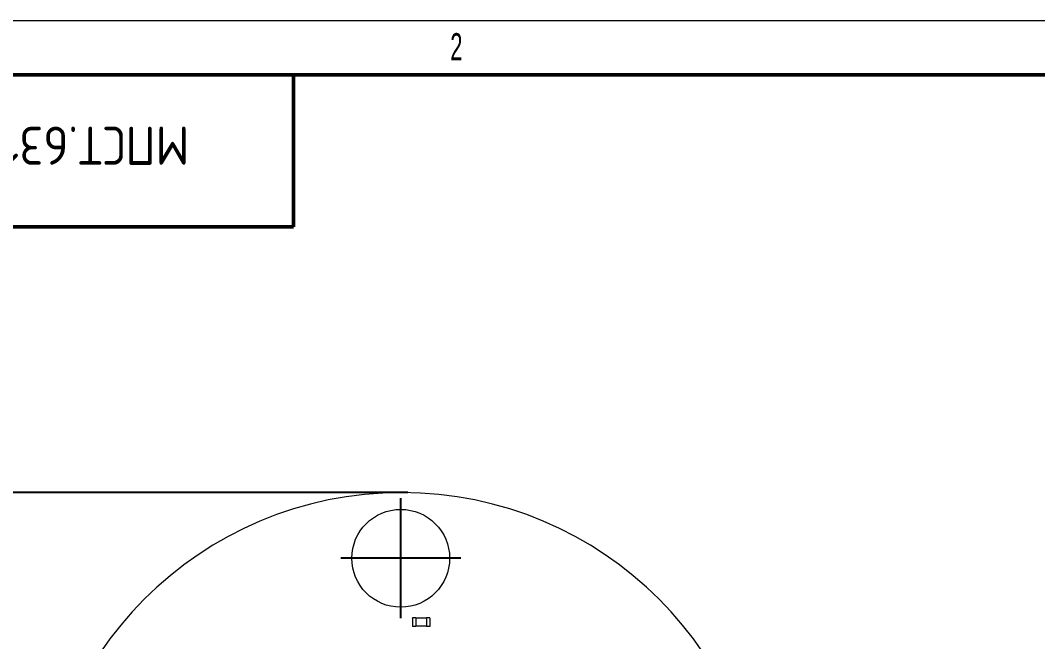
# Model space of a CAD drawing. Header units: millimetres. Extents: x 0 to 420, y 0 to 297.
# Drawn here: x 64.9 to 158.5, y 239.9 to 297 of the extents above; entities that cross this region are included whole.
import ezdxf

# ---------------------------------------------------------------- set-up
doc = ezdxf.new("R2010")
doc.units = ezdxf.units.MM
doc.header["$PDSIZE"] = -1
doc.layers.add('ОСНОВНОЙ', color=7, linetype='Continuous', lineweight=25)
doc.styles.add('SLDTEXTSTYLE2', font='TXT', dxfattribs={"width": 0.605})
doc.styles.add('СПДС', font='isocpeur.ttf', dxfattribs={"width": 0.9})
doc.dimstyles.new('ISO-25', dxfattribs={"dimtxt": 2.5, "dimasz": 2.5, "dimexe": 1.25, "dimexo": 0.625, "dimtad": 1, "dimtxsty": 'Standard', "dimcen": 2.5, "dimadec": 0, "dimazin": 0, "dimtfac": 1, "dimtmove": 0, "dimatfit": 3, "dimfxl": 1, "dimarcsym": 0})

# ---------------------------------------------------------------- blocks, each defined once
blk = doc.blocks.new('*D36')
at = {"color": 0, "lineweight": -2, "transparency": 16777216}
for p, q in [((100.511, 253.572), (44.631, 253.572)), ((45.631, 251.072), (45.631, 222.49)), ((45.631, 183.416), (45.631, 211.998)), ((99.991, 180.916), (44.631, 180.916))]:
    blk.add_line(p, q, dxfattribs=at)
at = {"color": 0, "transparency": 16777216}
for points in [[(45.214, 251.072), (46.048, 251.072), (45.631, 253.572)], [(45.214, 183.416), (46.048, 183.416), (45.631, 180.916)]]:
    blk.add_solid(points, dxfattribs=at)
at = {"layer": 'Defpoints', "color": 0, "transparency": 16777216}
for p in [(45.631, 253.572), (100.521, 253.572), (100.001, 180.916)]:
    blk.add_point(p, dxfattribs=at)
at = {"color": 0, "transparency": 16777216, "insert": (45.631, 217.244), "char_height": 3.5, "attachment_point": 5, "style": 'СПДС'}
blk.add_mtext('72,66{\\fArial|b0|i0|c204|p34;\\H1.08333x;*}', dxfattribs=at)
blk = doc.blocks.new('A$Ce8c5e3c3')
at = {"color": 0, "linetype": 'Continuous', "lineweight": 0}
for p, q in [((150.75, -49.1), (150.45, -49.1)), ((150.45, -49.13), (150.45, -49.1)), ((150.45, -49.13), (150.45, -49.87)), ((150.75, -49.13), (150.75, -49.1)), ((151.75, -49.13), (150.75, -49.13)), ((150.75, -49.13), (150.75, -49.87)), ((152.05, -49.1), (151.75, -49.1)), ((151.75, -49.13), (151.75, -49.1)), ((151.75, -49.13), (151.75, -49.87)), ((152.05, -49.13), (152.05, -49.1)), ((152.05, -49.13), (152.05, -49.87)), ((150.45, -49.87), (150.45, -49.9)), ((150.75, -49.9), (150.45, -49.9)), ((151.75, -49.87), (150.75, -49.87)), ((150.75, -49.87), (150.75, -49.9)), ((151.75, -49.87), (151.75, -49.9)), ((152.05, -49.9), (151.75, -49.9)), ((152.05, -49.87), (152.05, -49.9))]:
    blk.add_line(p, q, dxfattribs=at)
blk.add_circle((149.367, -43.618), 4.5, dxfattribs=at)
blk.add_arc((149.451, -71.074), 33.5, 0, 180, dxfattribs=at)

msp = doc.modelspace()

# ---------------------------------------------------------------- linework, layer by layer
at = {"color": 7, "linetype": 'Continuous', "lineweight": 18}
msp.add_line((0, 297), (420, 297), dxfattribs=at)
at = {"color": 7, "linetype": 'Continuous', "lineweight": 50}
for p, q in [((415, 292), (20, 292)), ((90, 278), (90, 292)), ((20, 278), (90, 278))]:
    msp.add_line(p, q, dxfattribs=at)
for p, q in [((99.859, 247.533), (99.859, 253.054)), ((99.859, 247.533), (94.338, 247.533)), ((99.859, 242.013), (99.859, 247.533)), ((105.379, 247.533), (99.859, 247.533))]:
    msp.add_line(p, q)
at = {"layer": 'ОСНОВНОЙ', "linetype": 'Continuous', "lineweight": 18}
msp.add_line((20, 292), (415, 292), dxfattribs=at)

# ---------------------------------------------------------------- block references
msp.add_blockref('A$Ce8c5e3c3', (-49.508, 291.152))

# ---------------------------------------------------------------- texts
at = {"color": 7, "linetype": 'Continuous', "lineweight": 0, "insert": (55.316, 283.732), "char_height": 3.5, "attachment_point": 2, "rotation": 180, "style": 'СПДС'}
msp.add_mtext('МПСТ.6319.758764.02.М СБ', dxfattribs=at)
at = {"layer": 'ОСНОВНОЙ', "insert": (104.983, 295.823), "char_height": 2.5, "attachment_point": 2, "style": 'SLDTEXTSTYLE2'}
msp.add_mtext('2', dxfattribs=at)

# ---------------------------------------------------------------- dimensions: what is measured, and where the dimension line sits
dim = msp.add_linear_dim(base=(45.631, 253.572), p1=(100.001, 180.916), p2=(100.521, 253.572), angle=90, text='<>{\\fArial|b0|i0|c204|p34;\\H1.08333x;*}', dimstyle='ISO-25', override={"dimtxt": 3.5, "dimexe": 1, "dimexo": 0.01, "dimgap": 3, "dimtih": 1, "dimtoh": 1, "dimzin": 0, "dimtxsty": 'СПДС', "dimadec": 2, "dimtdec": 3, "dimtzin": 0})
dim.commit()
dim.dimension.update_dxf_attribs({"geometry": '*D36', "text_midpoint": (45.631, 217.244)})

doc.saveas('drawing.dxf')
